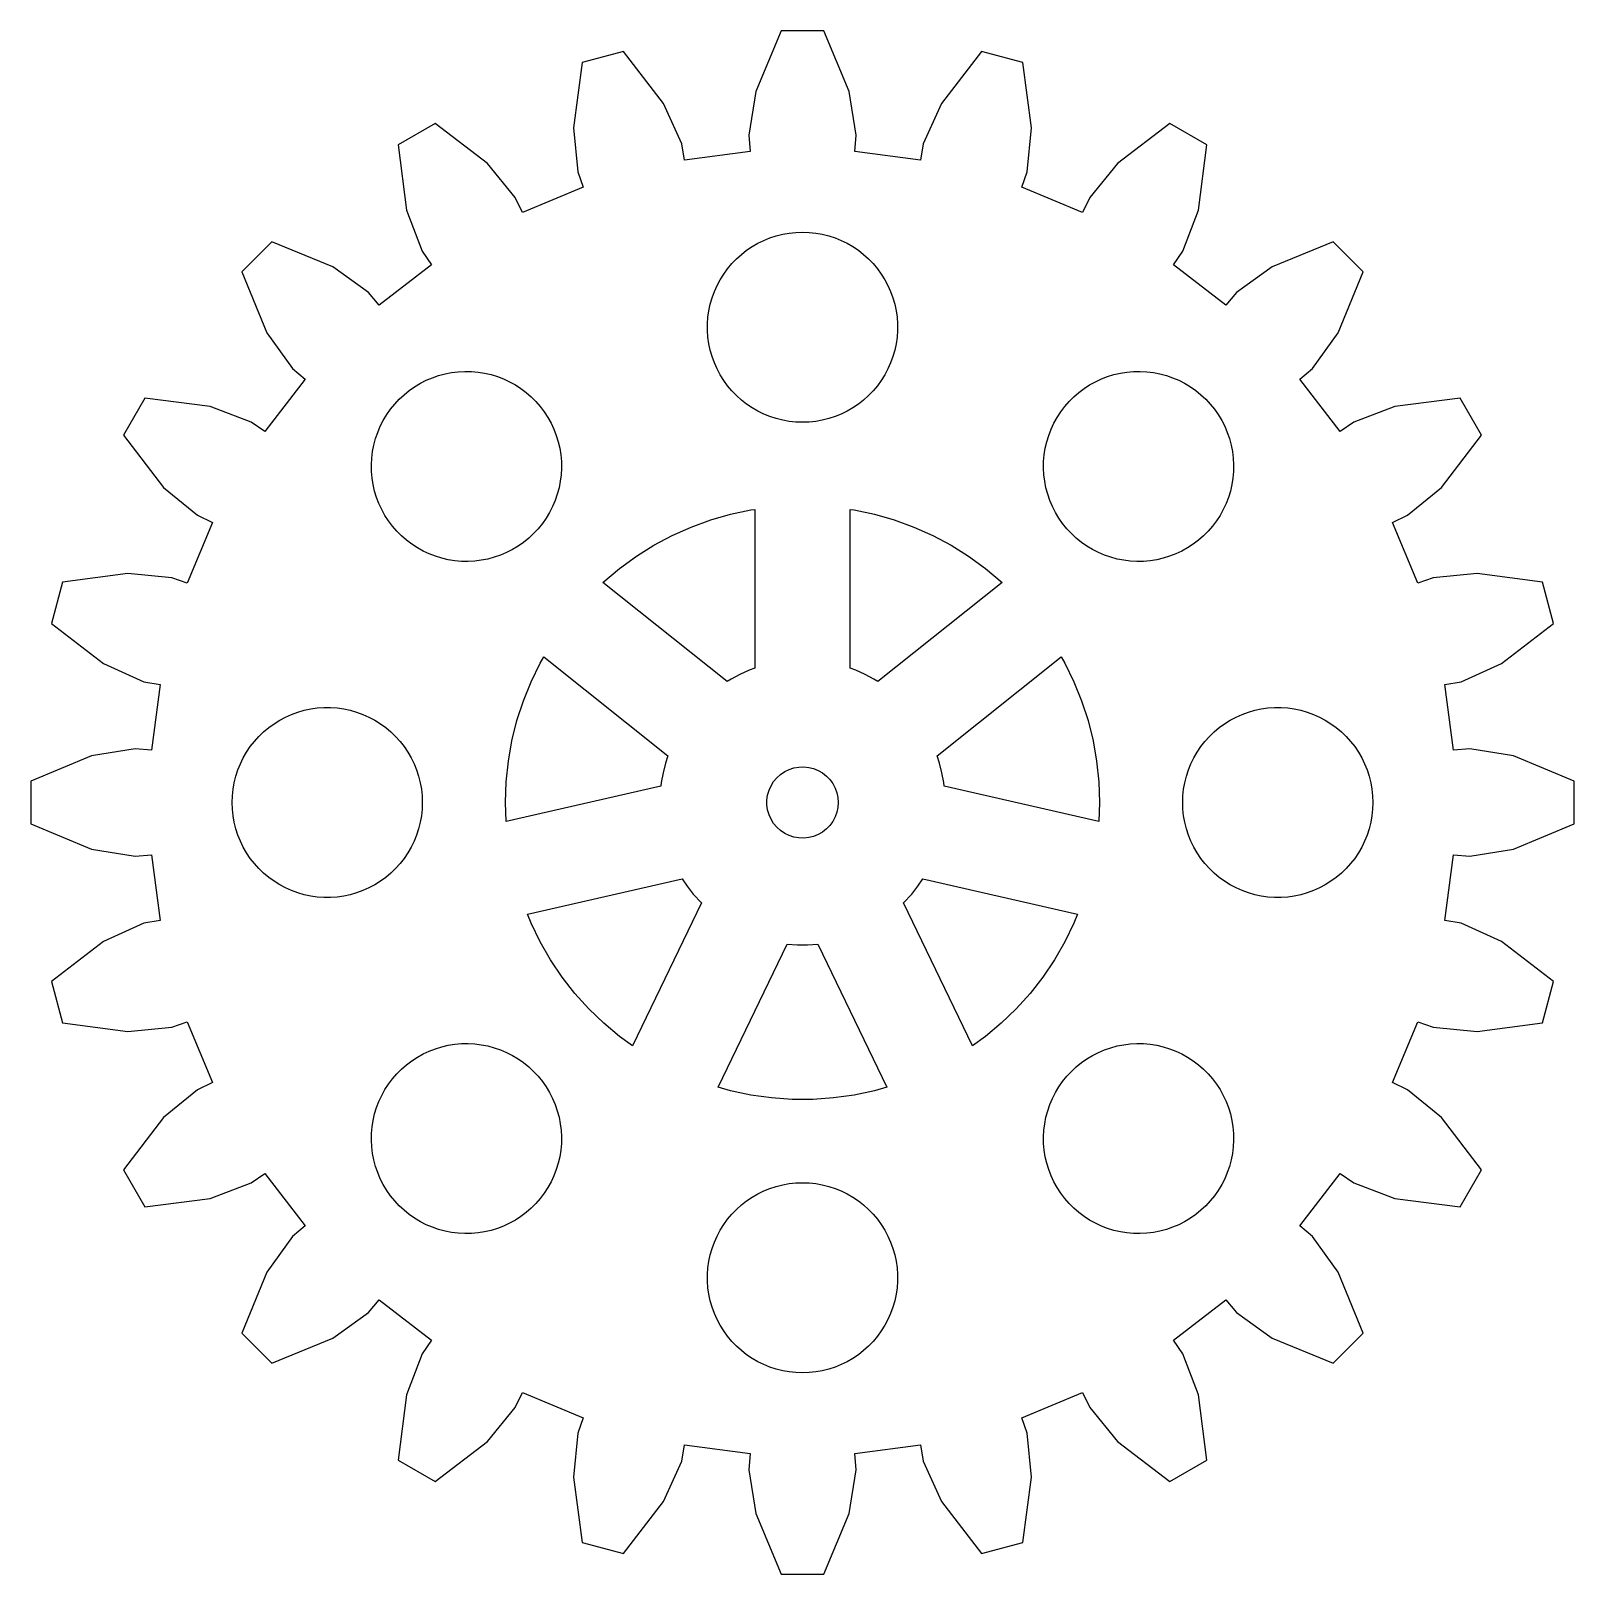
# Model space of a CAD drawing. Header units: metres. Extents: x -6.5 to 6.5, y -6.5 to 6.5.
import ezdxf

# ---------------------------------------------------------------- set-up
doc = ezdxf.new("R2010")
doc.units = ezdxf.units.M

msp = doc.modelspace()

# ---------------------------------------------------------------- linework, layer by layer
for p, q in [((-0.178711, 6.49414), (-0.392578, 5.98438)), ((0.178711, 6.49414), (-0.178711, 6.49414)), ((0.392578, 5.98438), (0.178711, 6.49414)), ((-1.50781, 6.31934), (-1.85352, 6.22656)), ((-1.16992, 5.88184), (-1.50781, 6.31934)), ((1.50781, 6.31934), (1.16992, 5.88184)), ((1.85352, 6.22656), (1.50781, 6.31934)), ((-1.85352, 6.22656), (-1.92773, 5.67871)), ((1.92773, 5.67871), (1.85352, 6.22656)), ((-0.392578, 5.98438), (-0.452148, 5.61719)), ((0.452148, 5.61719), (0.392578, 5.98438)), ((-1.0166, 5.54297), (-1.16992, 5.88184)), ((1.16992, 5.88184), (1.0166, 5.54297)), ((-3.09277, 5.71387), (-3.40234, 5.53516)), ((-2.65234, 5.37891), (-3.09277, 5.71387)), ((-1.92773, 5.67871), (-1.89062, 5.30859)), ((-0.452148, 5.61719), (-0.441406, 5.47949)), ((0.441406, 5.47949), (0.452148, 5.61719)), ((1.89062, 5.30859), (1.92773, 5.67871)), ((3.09277, 5.71387), (2.65234, 5.37891)), ((3.40234, 5.53516), (3.09277, 5.71387)), ((-3.40234, 5.53516), (-3.33203, 4.98633)), ((-0.992188, 5.40723), (-1.0166, 5.54297)), ((-0.441406, 5.47949), (-0.992188, 5.40723)), ((0.992188, 5.40723), (0.441406, 5.47949)), ((1.0166, 5.54297), (0.992188, 5.40723)), ((3.33203, 4.98633), (3.40234, 5.53516)), ((-2.41699, 5.09082), (-2.65234, 5.37891)), ((2.65234, 5.37891), (2.41699, 5.09082)), ((-1.89062, 5.30859), (-1.84473, 5.17871)), ((1.84473, 5.17871), (1.89062, 5.30859)), ((-2.35742, 4.96582), (-2.41699, 5.09082)), ((-1.84473, 5.17871), (-2.35742, 4.96582)), ((2.35742, 4.96582), (1.84473, 5.17871)), ((2.41699, 5.09082), (2.35742, 4.96582)), ((-3.33203, 4.98633), (-3.2002, 4.63867)), ((3.2002, 4.63867), (3.33203, 4.98633)), ((-4.46582, 4.71875), (-4.71875, 4.46582)), ((-3.9541, 4.50879), (-4.46582, 4.71875)), ((-0.470215, 4.6472), (-0.423935, 4.67844)), ((-0.423935, 4.67844), (-0.375565, 4.70634)), ((-0.375565, 4.70634), (-0.325378, 4.73083)), ((-0.325378, 4.73083), (-0.273605, 4.75174)), ((-0.273605, 4.75174), (-0.220505, 4.769)), ((-0.220505, 4.769), (-0.166321, 4.78252)), ((-0.166321, 4.78252), (-0.111328, 4.79221)), ((-0.111328, 4.79221), (-0.055801, 4.79805)), ((-0.055801, 4.79805), (0, 4.79999)), ((0, 4.79999), (0.055801, 4.79805)), ((0.055801, 4.79805), (0.111328, 4.79221)), ((0.111328, 4.79221), (0.166321, 4.78252)), ((0.166321, 4.78252), (0.220505, 4.769)), ((0.220505, 4.769), (0.273605, 4.75174)), ((0.273605, 4.75174), (0.325378, 4.73083)), ((0.325378, 4.73083), (0.375565, 4.70634)), ((0.375565, 4.70634), (0.423935, 4.67844)), ((0.423935, 4.67844), (0.470215, 4.6472)), ((4.46582, 4.71875), (3.9541, 4.50879)), ((4.71875, 4.46582), (4.46582, 4.71875)), ((-3.2002, 4.63867), (-3.12207, 4.52441)), ((-0.594513, 4.53529), (-0.555725, 4.57547)), ((-0.555725, 4.57547), (-0.514221, 4.61282)), ((-0.514221, 4.61282), (-0.470215, 4.6472)), ((0.470215, 4.6472), (0.514221, 4.61282)), ((0.514221, 4.61282), (0.555725, 4.57547)), ((0.555725, 4.57547), (0.594513, 4.53529)), ((3.12207, 4.52441), (3.2002, 4.63867)), ((-4.71875, 4.46582), (-4.50879, 3.9541)), ((-3.65234, 4.29199), (-3.9541, 4.50879)), ((-3.12207, 4.52441), (-3.5625, 4.18652)), ((-0.69281, 4.39999), (-0.663223, 4.44734)), ((-0.663223, 4.44734), (-0.630402, 4.49252)), ((-0.630402, 4.49252), (-0.594513, 4.53529)), ((0.594513, 4.53529), (0.630402, 4.49252)), ((0.630402, 4.49252), (0.663223, 4.44734)), ((0.663223, 4.44734), (0.69281, 4.39999)), ((3.5625, 4.18652), (3.12207, 4.52441)), ((3.9541, 4.50879), (3.65234, 4.29199)), ((4.50879, 3.9541), (4.71875, 4.46582)), ((-3.5625, 4.18652), (-3.65234, 4.29199)), ((-0.760834, 4.24721), (-0.741745, 4.29968)), ((-0.741745, 4.29968), (-0.719025, 4.35069)), ((-0.719025, 4.35069), (-0.69281, 4.39999)), ((0.69281, 4.39999), (0.719025, 4.35069)), ((0.719025, 4.35069), (0.741745, 4.29968)), ((0.741745, 4.29968), (0.760834, 4.24721)), ((3.65234, 4.29199), (3.5625, 4.18652)), ((-0.787842, 4.13892), (-0.77623, 4.19353)), ((-0.77623, 4.19353), (-0.760834, 4.24721)), ((0.760834, 4.24721), (0.77623, 4.19353)), ((0.77623, 4.19353), (0.787842, 4.13892)), ((-0.7995, 4.02791), (-0.795609, 4.08362)), ((-0.7995, 3.97208), (-0.7995, 4.02791)), ((-0.795609, 4.08362), (-0.787842, 4.13892)), ((0.787842, 4.13892), (0.795609, 4.08362)), ((0.795609, 4.08362), (0.7995, 4.02791)), ((0.7995, 4.02791), (0.7995, 3.97208)), ((-4.50879, 3.9541), (-4.29199, 3.65234)), ((-0.795609, 3.91637), (-0.7995, 3.97208)), ((-0.787842, 3.86107), (-0.795609, 3.91637)), ((0.795609, 3.91637), (0.787842, 3.86107)), ((0.7995, 3.97208), (0.795609, 3.91637)), ((4.29199, 3.65234), (4.50879, 3.9541)), ((-0.77623, 3.80646), (-0.787842, 3.86107)), ((-0.760834, 3.75278), (-0.77623, 3.80646)), ((0.77623, 3.80646), (0.760834, 3.75278)), ((0.787842, 3.86107), (0.77623, 3.80646)), ((-4.29199, 3.65234), (-4.18652, 3.5625)), ((-0.741745, 3.7003), (-0.760834, 3.75278)), ((-0.719025, 3.64929), (-0.741745, 3.7003)), ((-0.69281, 3.59999), (-0.719025, 3.64929)), ((0.719025, 3.64929), (0.69281, 3.59999)), ((0.741745, 3.7003), (0.719025, 3.64929)), ((0.760834, 3.75278), (0.741745, 3.7003)), ((4.18652, 3.5625), (4.29199, 3.65234)), ((-4.18652, 3.5625), (-4.52441, 3.12207)), ((-3.26413, 3.49936), (-3.21626, 3.52812)), ((-3.21626, 3.52812), (-3.16652, 3.55347)), ((-3.16652, 3.55347), (-3.11511, 3.57529)), ((-3.11511, 3.57529), (-3.06232, 3.59346)), ((-3.06232, 3.59346), (-3.00838, 3.60791)), ((-3.00838, 3.60791), (-2.95357, 3.61858)), ((-2.95357, 3.61858), (-2.89815, 3.62538)), ((-2.89815, 3.62538), (-2.84238, 3.6283)), ((-2.84238, 3.6283), (-2.78654, 3.62732)), ((-2.78654, 3.62732), (-2.73093, 3.62245)), ((-2.73093, 3.62245), (-2.67577, 3.61372)), ((-2.67577, 3.61372), (-2.62137, 3.60117)), ((-2.62137, 3.60117), (-2.56796, 3.58484)), ((-2.56796, 3.58484), (-2.51584, 3.56482)), ((-2.51584, 3.56482), (-2.46523, 3.54123)), ((-2.46523, 3.54123), (-2.41638, 3.51416)), ((-2.41638, 3.51416), (-2.36955, 3.48373)), ((-0.663223, 3.55264), (-0.69281, 3.59999)), ((-0.630402, 3.50746), (-0.663223, 3.55264)), ((-0.594513, 3.46469), (-0.630402, 3.50746)), ((0.630402, 3.50746), (0.594513, 3.46469)), ((0.663223, 3.55264), (0.630402, 3.50746)), ((0.69281, 3.59999), (0.663223, 3.55264)), ((2.36955, 3.48373), (2.41638, 3.51416)), ((2.41638, 3.51416), (2.46523, 3.54123)), ((2.46523, 3.54123), (2.51584, 3.56482)), ((2.51584, 3.56482), (2.56796, 3.58484)), ((2.56796, 3.58484), (2.62137, 3.60117)), ((2.62137, 3.60117), (2.67577, 3.61372)), ((2.67577, 3.61372), (2.73093, 3.62245)), ((2.73093, 3.62245), (2.78654, 3.62732)), ((2.78654, 3.62732), (2.84238, 3.6283)), ((2.84238, 3.6283), (2.89815, 3.62538)), ((2.89815, 3.62538), (2.95357, 3.61858)), ((2.95357, 3.61858), (3.00838, 3.60791)), ((3.00838, 3.60791), (3.06232, 3.59346)), ((3.06232, 3.59346), (3.11511, 3.57529)), ((3.11511, 3.57529), (3.16652, 3.55347)), ((3.16652, 3.55347), (3.21626, 3.52812)), ((3.21626, 3.52812), (3.26413, 3.49936)), ((4.52441, 3.12207), (4.18652, 3.5625)), ((-5.53516, 3.40234), (-5.71387, 3.09277)), ((-4.98633, 3.33203), (-5.53516, 3.40234)), ((-3.43219, 3.35327), (-3.3941, 3.3941)), ((-3.3941, 3.3941), (-3.35327, 3.43219)), ((-3.35327, 3.43219), (-3.30988, 3.46733)), ((-3.30988, 3.46733), (-3.26413, 3.49936)), ((-2.36955, 3.48373), (-2.32497, 3.45013)), ((-2.32497, 3.45013), (-2.28282, 3.4135)), ((-2.28282, 3.4135), (-2.24333, 3.37402)), ((-0.555725, 3.42451), (-0.594513, 3.46469)), ((-0.514221, 3.38716), (-0.555725, 3.42451)), ((-0.470215, 3.35278), (-0.514221, 3.38716)), ((0.514221, 3.38716), (0.470215, 3.35278)), ((0.555725, 3.42451), (0.514221, 3.38716)), ((0.594513, 3.46469), (0.555725, 3.42451)), ((2.24333, 3.37402), (2.28282, 3.4135)), ((2.28282, 3.4135), (2.32497, 3.45013)), ((2.32497, 3.45013), (2.36955, 3.48373)), ((3.26413, 3.49936), (3.30988, 3.46733)), ((3.30988, 3.46733), (3.35327, 3.43219)), ((3.35327, 3.43219), (3.3941, 3.3941)), ((3.3941, 3.3941), (3.43219, 3.35327)), ((5.53516, 3.40234), (4.98633, 3.33203)), ((5.71387, 3.09277), (5.53516, 3.40234)), ((-4.63867, 3.2002), (-4.98633, 3.33203)), ((-3.52812, 3.21626), (-3.49936, 3.26413)), ((-3.49936, 3.26413), (-3.46733, 3.30988)), ((-3.46733, 3.30988), (-3.43219, 3.35327)), ((-2.24333, 3.37402), (-2.2067, 3.33188)), ((-2.2067, 3.33188), (-2.1731, 3.28728)), ((-2.1731, 3.28728), (-2.14268, 3.24045)), ((-0.423935, 3.32155), (-0.470215, 3.35278)), ((-0.375565, 3.29364), (-0.423935, 3.32155)), ((-0.325378, 3.26915), (-0.375565, 3.29364)), ((-0.273605, 3.24825), (-0.325378, 3.26915)), ((-0.220505, 3.23099), (-0.273605, 3.24825)), ((0.273605, 3.24825), (0.220505, 3.23099)), ((0.325378, 3.26915), (0.273605, 3.24825)), ((0.375565, 3.29364), (0.325378, 3.26915)), ((0.423935, 3.32155), (0.375565, 3.29364)), ((0.470215, 3.35278), (0.423935, 3.32155)), ((2.14268, 3.24045), (2.1731, 3.28728)), ((2.1731, 3.28728), (2.2067, 3.33188)), ((2.2067, 3.33188), (2.24333, 3.37402)), ((3.43219, 3.35327), (3.46733, 3.30988)), ((3.46733, 3.30988), (3.49936, 3.26413)), ((3.49936, 3.26413), (3.52812, 3.21626)), ((4.98633, 3.33203), (4.63867, 3.2002)), ((-4.52441, 3.12207), (-4.63867, 3.2002)), ((-3.57529, 3.11511), (-3.55347, 3.16652)), ((-3.55347, 3.16652), (-3.52812, 3.21626)), ((-2.14268, 3.24045), (-2.11562, 3.1916)), ((-2.11562, 3.1916), (-2.09201, 3.14101)), ((-2.09201, 3.14101), (-2.07201, 3.08887)), ((-0.166321, 3.21747), (-0.220505, 3.23099)), ((-0.111328, 3.20778), (-0.166321, 3.21747)), ((-0.055801, 3.20193), (-0.111328, 3.20778)), ((0, 3.2), (-0.055801, 3.20193)), ((0.055801, 3.20193), (0, 3.2)), ((0.111328, 3.20778), (0.055801, 3.20193)), ((0.166321, 3.21747), (0.111328, 3.20778)), ((0.220505, 3.23099), (0.166321, 3.21747)), ((2.07201, 3.08887), (2.09201, 3.14101)), ((2.09201, 3.14101), (2.11562, 3.1916)), ((2.11562, 3.1916), (2.14268, 3.24045)), ((3.52812, 3.21626), (3.55347, 3.16652)), ((3.55347, 3.16652), (3.57529, 3.11511)), ((4.63867, 3.2002), (4.52441, 3.12207)), ((-5.71387, 3.09277), (-5.37891, 2.65234)), ((-3.61858, 2.95357), (-3.60791, 3.00838)), ((-3.60791, 3.00838), (-3.59346, 3.06232)), ((-3.59346, 3.06232), (-3.57529, 3.11511)), ((-2.07201, 3.08887), (-2.05568, 3.03548)), ((-2.05568, 3.03548), (-2.04312, 2.98106)), ((2.04312, 2.98106), (2.05568, 3.03548)), ((2.05568, 3.03548), (2.07201, 3.08887)), ((3.57529, 3.11511), (3.59346, 3.06232)), ((3.59346, 3.06232), (3.60791, 3.00838)), ((3.60791, 3.00838), (3.61858, 2.95357)), ((5.37891, 2.65234), (5.71387, 3.09277)), ((-3.6283, 2.84238), (-3.62538, 2.89815)), ((-3.62538, 2.89815), (-3.61858, 2.95357)), ((-2.04312, 2.98106), (-2.03438, 2.92592)), ((-2.03438, 2.92592), (-2.02951, 2.87029)), ((-2.02951, 2.87029), (-2.02853, 2.81445)), ((2.02853, 2.81445), (2.02951, 2.87029)), ((2.02951, 2.87029), (2.03438, 2.92592)), ((2.03438, 2.92592), (2.04312, 2.98106)), ((3.61858, 2.95357), (3.62538, 2.89815)), ((3.62538, 2.89815), (3.6283, 2.84238)), ((-3.62732, 2.78654), (-3.6283, 2.84238)), ((-3.62245, 2.73093), (-3.62732, 2.78654)), ((-3.61372, 2.67577), (-3.62245, 2.73093)), ((-2.03146, 2.7587), (-2.03827, 2.70328)), ((-2.02853, 2.81445), (-2.03146, 2.7587)), ((2.03146, 2.7587), (2.02853, 2.81445)), ((2.03827, 2.70328), (2.03146, 2.7587)), ((3.62245, 2.73093), (3.61372, 2.67577)), ((3.62732, 2.78654), (3.62245, 2.73093)), ((3.6283, 2.84238), (3.62732, 2.78654)), ((-5.37891, 2.65234), (-5.09082, 2.41699)), ((-3.60117, 2.62137), (-3.61372, 2.67577)), ((-3.58484, 2.56796), (-3.60117, 2.62137)), ((-2.04892, 2.64845), (-2.06337, 2.59453)), ((-2.03827, 2.70328), (-2.04892, 2.64845)), ((2.04892, 2.64845), (2.03827, 2.70328)), ((2.06337, 2.59453), (2.04892, 2.64845)), ((3.60117, 2.62137), (3.58484, 2.56796)), ((3.61372, 2.67577), (3.60117, 2.62137)), ((5.09082, 2.41699), (5.37891, 2.65234)), ((-3.56482, 2.51584), (-3.58484, 2.56796)), ((-3.54123, 2.46523), (-3.56482, 2.51584)), ((-2.10338, 2.49033), (-2.12872, 2.44057)), ((-2.08156, 2.54172), (-2.10338, 2.49033)), ((-2.06337, 2.59453), (-2.08156, 2.54172)), ((2.08156, 2.54172), (2.06337, 2.59453)), ((2.10338, 2.49033), (2.08156, 2.54172)), ((2.12872, 2.44057), (2.10338, 2.49033)), ((3.56482, 2.51584), (3.54123, 2.46523)), ((3.58484, 2.56796), (3.56482, 2.51584)), ((-4.96582, 2.35742), (-5.17871, 1.84473)), ((-5.09082, 2.41699), (-4.96582, 2.35742)), ((-3.51416, 2.41638), (-3.54123, 2.46523)), ((-3.48373, 2.36955), (-3.51416, 2.41638)), ((-3.45013, 2.32497), (-3.48373, 2.36955)), ((-2.18951, 2.34697), (-2.22466, 2.30357)), ((-2.15749, 2.39272), (-2.18951, 2.34697)), ((-2.12872, 2.44057), (-2.15749, 2.39272)), ((-0.936508, 2.31795), (-0.772537, 2.37764)), ((-0.772537, 2.37764), (-0.604797, 2.42574)), ((-0.604797, 2.42574), (-0.434113, 2.46201)), ((-0.434113, 2.46201), (-0.399994, 2.4668)), ((-0.399994, 2.4668), (-0.399994, 1.13065)), ((0.399994, 1.13065), (0.399994, 2.4668)), ((0.399994, 2.4668), (0.434113, 2.46201)), ((0.434113, 2.46201), (0.604797, 2.42574)), ((0.604797, 2.42574), (0.772537, 2.37764)), ((0.772537, 2.37764), (0.936508, 2.31795)), ((2.15749, 2.39272), (2.12872, 2.44057)), ((2.18951, 2.34697), (2.15749, 2.39272)), ((2.22466, 2.30357), (2.18951, 2.34697)), ((3.48373, 2.36955), (3.45013, 2.32497)), ((3.51416, 2.41638), (3.48373, 2.36955)), ((3.54123, 2.46523), (3.51416, 2.41638)), ((4.96582, 2.35742), (5.09082, 2.41699)), ((5.17871, 1.84473), (4.96582, 2.35742)), ((-3.4135, 2.28282), (-3.45013, 2.32497)), ((-3.37402, 2.24333), (-3.4135, 2.28282)), ((-3.33188, 2.2067), (-3.37402, 2.24333)), ((-2.30357, 2.22466), (-2.34697, 2.18951)), ((-2.26274, 2.26274), (-2.30357, 2.22466)), ((-2.22466, 2.30357), (-2.26274, 2.26274)), ((-1.24998, 2.16505), (-1.09592, 2.24698)), ((-1.09592, 2.24698), (-0.936508, 2.31795)), ((0.936508, 2.31795), (1.09592, 2.24698)), ((1.09592, 2.24698), (1.25, 2.16505)), ((2.26274, 2.26274), (2.22466, 2.30357)), ((2.30357, 2.22466), (2.26274, 2.26274)), ((2.34697, 2.18951), (2.30357, 2.22466)), ((3.37402, 2.24333), (3.33188, 2.2067)), ((3.4135, 2.28282), (3.37402, 2.24333)), ((3.45013, 2.32497), (3.4135, 2.28282)), ((-3.28728, 2.1731), (-3.33188, 2.2067)), ((-3.24045, 2.14268), (-3.28728, 2.1731)), ((-3.1916, 2.11562), (-3.24045, 2.14268)), ((-3.14101, 2.09201), (-3.1916, 2.11562)), ((-3.08887, 2.07201), (-3.14101, 2.09201)), ((-2.54172, 2.08156), (-2.59453, 2.06337)), ((-2.49033, 2.10338), (-2.54172, 2.08156)), ((-2.44057, 2.12872), (-2.49033, 2.10338)), ((-2.39272, 2.15749), (-2.44057, 2.12872)), ((-2.34697, 2.18951), (-2.39272, 2.15749)), ((-1.39798, 2.07259), (-1.24998, 2.16505)), ((1.25, 2.16505), (1.39798, 2.07259)), ((2.39272, 2.15749), (2.34697, 2.18951)), ((2.44057, 2.12872), (2.39272, 2.15749)), ((2.49033, 2.10338), (2.44057, 2.12872)), ((2.54172, 2.08156), (2.49033, 2.10338)), ((2.59453, 2.06337), (2.54172, 2.08156)), ((3.14101, 2.09201), (3.08887, 2.07201)), ((3.1916, 2.11562), (3.14101, 2.09201)), ((3.24045, 2.14268), (3.1916, 2.11562)), ((3.28728, 2.1731), (3.24045, 2.14268)), ((3.33188, 2.2067), (3.28728, 2.1731)), ((-3.03548, 2.05568), (-3.08887, 2.07201)), ((-2.98106, 2.04312), (-3.03548, 2.05568)), ((-2.92592, 2.03438), (-2.98106, 2.04312)), ((-2.87029, 2.02951), (-2.92592, 2.03438)), ((-2.81445, 2.02853), (-2.87029, 2.02951)), ((-2.7587, 2.03146), (-2.81445, 2.02853)), ((-2.70328, 2.03827), (-2.7587, 2.03146)), ((-2.64845, 2.04892), (-2.70328, 2.03827)), ((-2.59453, 2.06337), (-2.64845, 2.04892)), ((-1.67973, 1.85117), (-1.53914, 1.97002)), ((-1.53914, 1.97002), (-1.39798, 2.07259)), ((1.39798, 2.07259), (1.53914, 1.97002)), ((1.53914, 1.97002), (1.67973, 1.85117)), ((2.64845, 2.04892), (2.59453, 2.06337)), ((2.70328, 2.03827), (2.64845, 2.04892)), ((2.7587, 2.03146), (2.70328, 2.03827)), ((2.81445, 2.02853), (2.7587, 2.03146)), ((2.87029, 2.02951), (2.81445, 2.02853)), ((2.92592, 2.03438), (2.87029, 2.02951)), ((2.98106, 2.04312), (2.92592, 2.03438)), ((3.03548, 2.05568), (2.98106, 2.04312)), ((3.08887, 2.07201), (3.03548, 2.05568)), ((-6.22656, 1.85352), (-6.31934, 1.50781)), ((-5.67871, 1.92773), (-6.22656, 1.85352)), ((-5.30859, 1.89062), (-5.67871, 1.92773)), ((-5.17871, 1.84473), (-5.30859, 1.89062)), ((-0.634537, 1.01764), (-1.67973, 1.85117)), ((1.67973, 1.85117), (0.634537, 1.01764)), ((5.30859, 1.89062), (5.17871, 1.84473)), ((5.67871, 1.92773), (5.30859, 1.89062)), ((6.22656, 1.85352), (5.67871, 1.92773)), ((6.31934, 1.50781), (6.22656, 1.85352)), ((-6.31934, 1.50781), (-5.88184, 1.16992)), ((5.88184, 1.16992), (6.31934, 1.50781)), ((-5.88184, 1.16992), (-5.54297, 1.0166)), ((-2.28386, 1.01683), (-2.20737, 1.17368)), ((-2.20737, 1.17368), (-2.1777, 1.22504)), ((-2.1777, 1.22504), (-1.1335, 0.392319)), ((1.1335, 0.392319), (2.1777, 1.22504)), ((2.1777, 1.22504), (2.20737, 1.17368)), ((2.20737, 1.17368), (2.28386, 1.01683)), ((5.54297, 1.0166), (5.88184, 1.16992)), ((-0.599991, 1.03923), (-0.634537, 1.01764)), ((-0.526031, 1.07855), (-0.599991, 1.03923)), ((-0.449524, 1.11261), (-0.526031, 1.07855)), ((-0.399994, 1.13065), (-0.449524, 1.11261)), ((0.449524, 1.11261), (0.399994, 1.13065)), ((0.526031, 1.07855), (0.449524, 1.11261)), ((0.599991, 1.03923), (0.526031, 1.07855)), ((0.634537, 1.01764), (0.599991, 1.03923)), ((-5.54297, 1.0166), (-5.40723, 0.992188)), ((-5.40723, 0.992188), (-5.47949, 0.441406)), ((-2.34923, 0.855042), (-2.28386, 1.01683)), ((2.28386, 1.01683), (2.34923, 0.855042)), ((5.40723, 0.992188), (5.54297, 1.0166)), ((5.47949, 0.441406), (5.40723, 0.992188)), ((-4.19353, 0.77623), (-4.13892, 0.787842)), ((-4.13892, 0.787842), (-4.08362, 0.795609)), ((-4.08362, 0.795609), (-4.02791, 0.7995)), ((-4.02791, 0.7995), (-3.97208, 0.7995)), ((-3.97208, 0.7995), (-3.91637, 0.795609)), ((-3.91637, 0.795609), (-3.86107, 0.787842)), ((-3.86107, 0.787842), (-3.80646, 0.77623)), ((-2.40315, 0.689087), (-2.34923, 0.855042)), ((2.34923, 0.855042), (2.40315, 0.689087)), ((3.80646, 0.77623), (3.86107, 0.787842)), ((3.86107, 0.787842), (3.91637, 0.795609)), ((3.91637, 0.795609), (3.97208, 0.7995)), ((3.97208, 0.7995), (4.02791, 0.7995)), ((4.02791, 0.7995), (4.08362, 0.795609)), ((4.08362, 0.795609), (4.13892, 0.787842)), ((4.13892, 0.787842), (4.19353, 0.77623)), ((-4.49252, 0.630402), (-4.44734, 0.663223)), ((-4.44734, 0.663223), (-4.39999, 0.69281)), ((-4.39999, 0.69281), (-4.35069, 0.719025)), ((-4.35069, 0.719025), (-4.29968, 0.741745)), ((-4.29968, 0.741745), (-4.24721, 0.760834)), ((-4.24721, 0.760834), (-4.19353, 0.77623)), ((-3.80646, 0.77623), (-3.75278, 0.760834)), ((-3.75278, 0.760834), (-3.7003, 0.741745)), ((-3.7003, 0.741745), (-3.64929, 0.719025)), ((-3.64929, 0.719025), (-3.59999, 0.69281)), ((-3.59999, 0.69281), (-3.55264, 0.663223)), ((-3.55264, 0.663223), (-3.50746, 0.630402)), ((-2.44536, 0.519775), (-2.40315, 0.689087)), ((2.40315, 0.689087), (2.44536, 0.519775)), ((3.50746, 0.630402), (3.55264, 0.663223)), ((3.55264, 0.663223), (3.59999, 0.69281)), ((3.59999, 0.69281), (3.64929, 0.719025)), ((3.64929, 0.719025), (3.7003, 0.741745)), ((3.7003, 0.741745), (3.75278, 0.760834)), ((3.75278, 0.760834), (3.80646, 0.77623)), ((4.19353, 0.77623), (4.24721, 0.760834)), ((4.24721, 0.760834), (4.29968, 0.741745)), ((4.29968, 0.741745), (4.35069, 0.719025)), ((4.35069, 0.719025), (4.39999, 0.69281)), ((4.39999, 0.69281), (4.44734, 0.663223)), ((4.44734, 0.663223), (4.49252, 0.630402)), ((-4.61282, 0.514221), (-4.57547, 0.555725)), ((-4.57547, 0.555725), (-4.53529, 0.594513)), ((-4.53529, 0.594513), (-4.49252, 0.630402)), ((-3.50746, 0.630402), (-3.46469, 0.594513)), ((-3.46469, 0.594513), (-3.42451, 0.555725)), ((-3.42451, 0.555725), (-3.38716, 0.514221)), ((-2.47566, 0.347931), (-2.44536, 0.519775)), ((2.44536, 0.519775), (2.47566, 0.347931)), ((3.38716, 0.514221), (3.42451, 0.555725)), ((3.42451, 0.555725), (3.46469, 0.594513)), ((3.46469, 0.594513), (3.50746, 0.630402)), ((4.49252, 0.630402), (4.53529, 0.594513)), ((4.53529, 0.594513), (4.57547, 0.555725)), ((4.57547, 0.555725), (4.61282, 0.514221)), ((-5.98438, 0.392578), (-6.49414, 0.178711)), ((-5.61719, 0.452148), (-5.98438, 0.392578)), ((-5.47949, 0.441406), (-5.61719, 0.452148)), ((-4.70634, 0.375565), (-4.67844, 0.423935)), ((-4.67844, 0.423935), (-4.6472, 0.470215)), ((-4.6472, 0.470215), (-4.61282, 0.514221)), ((-3.38716, 0.514221), (-3.35278, 0.470215)), ((-3.35278, 0.470215), (-3.32155, 0.423935)), ((-3.32155, 0.423935), (-3.29364, 0.375565)), ((-1.1335, 0.392319), (-1.1535, 0.330765)), ((1.1535, 0.330765), (1.1335, 0.392319)), ((3.29364, 0.375565), (3.32155, 0.423935)), ((3.32155, 0.423935), (3.35278, 0.470215)), ((3.35278, 0.470215), (3.38716, 0.514221)), ((4.61282, 0.514221), (4.6472, 0.470215)), ((4.6472, 0.470215), (4.67844, 0.423935)), ((4.67844, 0.423935), (4.70634, 0.375565)), ((5.61719, 0.452148), (5.47949, 0.441406)), ((5.98438, 0.392578), (5.61719, 0.452148)), ((6.49414, 0.178711), (5.98438, 0.392578)), ((-4.769, 0.220505), (-4.75174, 0.273605)), ((-4.75174, 0.273605), (-4.73083, 0.325378)), ((-4.73083, 0.325378), (-4.70634, 0.375565)), ((-3.29364, 0.375565), (-3.26915, 0.325378)), ((-3.26915, 0.325378), (-3.24825, 0.273605)), ((-3.24825, 0.273605), (-3.23099, 0.220505)), ((-2.4939, 0.174377), (-2.47566, 0.347931)), ((-1.1535, 0.330765), (-1.17377, 0.249481)), ((-0.184692, 0.236389), (-0.149994, 0.259796)), ((-0.149994, 0.259796), (-0.112381, 0.278152)), ((-0.112381, 0.278152), (-0.072571, 0.291077)), ((-0.072571, 0.291077), (-0.031357, 0.298355)), ((-0.031357, 0.298355), (0.010467, 0.299805)), ((0.010467, 0.299805), (0.052094, 0.295441)), ((0.052094, 0.295441), (0.092697, 0.285309)), ((0.092697, 0.285309), (0.1315, 0.269638)), ((0.1315, 0.269638), (0.167755, 0.248703)), ((1.17377, 0.249481), (1.1535, 0.330765)), ((2.47566, 0.347931), (2.4939, 0.174377)), ((3.23099, 0.220505), (3.24825, 0.273605)), ((3.24825, 0.273605), (3.26915, 0.325378)), ((3.26915, 0.325378), (3.29364, 0.375565)), ((4.70634, 0.375565), (4.73083, 0.325378)), ((4.73083, 0.325378), (4.75174, 0.273605)), ((4.75174, 0.273605), (4.769, 0.220505)), ((-6.49414, 0.178711), (-6.49414, -0.178711)), ((-4.79221, 0.111328), (-4.78252, 0.166321)), ((-4.78252, 0.166321), (-4.769, 0.220505)), ((-3.23099, 0.220505), (-3.21747, 0.166321)), ((-3.21747, 0.166321), (-3.20778, 0.111328)), ((-2.5, 0), (-2.4939, 0.174377)), ((-1.19131, 0.138367), (-2.49443, -0.159058)), ((-1.18831, 0.167007), (-1.19131, 0.138367)), ((-1.17377, 0.249481), (-1.18831, 0.167007)), ((-0.281906, 0.1026), (-0.264877, 0.140839)), ((-0.264877, 0.140839), (-0.242691, 0.176331)), ((-0.242691, 0.176331), (-0.21579, 0.208389)), ((-0.21579, 0.208389), (-0.184692, 0.236389)), ((0.167755, 0.248703), (0.200729, 0.222931)), ((0.200729, 0.222931), (0.229813, 0.192825)), ((0.229813, 0.192825), (0.25441, 0.158966)), ((0.25441, 0.158966), (0.274063, 0.122009)), ((1.18831, 0.167007), (1.17377, 0.249481)), ((1.19131, 0.138367), (1.18831, 0.167007)), ((2.49443, -0.159058), (1.19131, 0.138367)), ((2.4939, 0.174377), (2.5, 0)), ((3.20778, 0.111328), (3.21747, 0.166321)), ((3.21747, 0.166321), (3.23099, 0.220505)), ((4.769, 0.220505), (4.78252, 0.166321)), ((4.78252, 0.166321), (4.79221, 0.111328)), ((6.49414, -0.178711), (6.49414, 0.178711)), ((-4.79999, 0), (-4.79805, 0.055801)), ((-4.79805, -0.055801), (-4.79999, 0)), ((-4.79805, 0.055801), (-4.79221, 0.111328)), ((-3.20778, 0.111328), (-3.20193, 0.055801)), ((-3.20193, 0.055801), (-3.2, 0)), ((-3.2, 0), (-3.20193, -0.055801)), ((-2.49443, -0.159058), (-2.5, 0)), ((-0.299255, 0.02092), (-0.293442, 0.062363)), ((-0.299255, -0.02092), (-0.299255, 0.02092)), ((-0.293442, 0.062363), (-0.281906, 0.1026)), ((0.274063, 0.122009), (0.288376, 0.082687)), ((0.288376, 0.082687), (0.297073, 0.041748)), ((0.297073, 0.041748), (0.299988, 0)), ((0.299988, 0), (0.297073, -0.041748)), ((2.5, 0), (2.49443, -0.159058)), ((3.2, 0), (3.20193, 0.055801)), ((3.20193, -0.055801), (3.2, 0)), ((3.20193, 0.055801), (3.20778, 0.111328)), ((4.79221, 0.111328), (4.79805, 0.055801)), ((4.79805, 0.055801), (4.79999, 0)), ((4.79999, 0), (4.79805, -0.055801)), ((-4.79221, -0.111328), (-4.79805, -0.055801)), ((-4.78252, -0.166321), (-4.79221, -0.111328)), ((-3.20778, -0.111328), (-3.21747, -0.166321)), ((-3.20193, -0.055801), (-3.20778, -0.111328)), ((-0.293442, -0.062363), (-0.299255, -0.02092)), ((-0.281906, -0.1026), (-0.293442, -0.062363)), ((-0.264877, -0.140839), (-0.281906, -0.1026)), ((0.274063, -0.122009), (0.25441, -0.158966)), ((0.288376, -0.082687), (0.274063, -0.122009)), ((0.297073, -0.041748), (0.288376, -0.082687)), ((3.20778, -0.111328), (3.20193, -0.055801)), ((3.21747, -0.166321), (3.20778, -0.111328)), ((4.79221, -0.111328), (4.78252, -0.166321)), ((4.79805, -0.055801), (4.79221, -0.111328)), ((-6.49414, -0.178711), (-5.98438, -0.392578)), ((-4.769, -0.220505), (-4.78252, -0.166321)), ((-4.75174, -0.273605), (-4.769, -0.220505)), ((-3.23099, -0.220505), (-3.24825, -0.273605)), ((-3.21747, -0.166321), (-3.23099, -0.220505)), ((-0.242691, -0.176331), (-0.264877, -0.140839)), ((-0.21579, -0.208389), (-0.242691, -0.176331)), ((-0.184692, -0.236389), (-0.21579, -0.208389)), ((-0.149994, -0.259796), (-0.184692, -0.236389)), ((0.167755, -0.248703), (0.1315, -0.269638)), ((0.200729, -0.222931), (0.167755, -0.248703)), ((0.229813, -0.192825), (0.200729, -0.222931)), ((0.25441, -0.158966), (0.229813, -0.192825)), ((3.23099, -0.220505), (3.21747, -0.166321)), ((3.24825, -0.273605), (3.23099, -0.220505)), ((4.769, -0.220505), (4.75174, -0.273605)), ((4.78252, -0.166321), (4.769, -0.220505)), ((5.98438, -0.392578), (6.49414, -0.178711)), ((-4.73083, -0.325378), (-4.75174, -0.273605)), ((-4.70634, -0.375565), (-4.73083, -0.325378)), ((-4.67844, -0.423935), (-4.70634, -0.375565)), ((-3.29364, -0.375565), (-3.32155, -0.423935)), ((-3.26915, -0.325378), (-3.29364, -0.375565)), ((-3.24825, -0.273605), (-3.26915, -0.325378)), ((-0.112381, -0.278152), (-0.149994, -0.259796)), ((-0.072571, -0.291077), (-0.112381, -0.278152)), ((-0.031357, -0.298355), (-0.072571, -0.291077)), ((0.010467, -0.299805), (-0.031357, -0.298355)), ((0.052094, -0.295441), (0.010467, -0.299805)), ((0.092697, -0.285309), (0.052094, -0.295441)), ((0.1315, -0.269638), (0.092697, -0.285309)), ((3.26915, -0.325378), (3.24825, -0.273605)), ((3.29364, -0.375565), (3.26915, -0.325378)), ((3.32155, -0.423935), (3.29364, -0.375565)), ((4.70634, -0.375565), (4.67844, -0.423935)), ((4.73083, -0.325378), (4.70634, -0.375565)), ((4.75174, -0.273605), (4.73083, -0.325378)), ((-5.98438, -0.392578), (-5.61719, -0.452148)), ((-5.61719, -0.452148), (-5.47949, -0.441406)), ((-5.47949, -0.441406), (-5.40723, -0.992188)), ((-4.6472, -0.470215), (-4.67844, -0.423935)), ((-4.61282, -0.514221), (-4.6472, -0.470215)), ((-4.57547, -0.555725), (-4.61282, -0.514221)), ((-3.38716, -0.514221), (-3.42451, -0.555725)), ((-3.35278, -0.470215), (-3.38716, -0.514221)), ((-3.32155, -0.423935), (-3.35278, -0.470215)), ((3.35278, -0.470215), (3.32155, -0.423935)), ((3.38716, -0.514221), (3.35278, -0.470215)), ((3.42451, -0.555725), (3.38716, -0.514221)), ((4.61282, -0.514221), (4.57547, -0.555725)), ((4.6472, -0.470215), (4.61282, -0.514221)), ((4.67844, -0.423935), (4.6472, -0.470215)), ((5.40723, -0.992188), (5.47949, -0.441406)), ((5.47949, -0.441406), (5.61719, -0.452148)), ((5.61719, -0.452148), (5.98438, -0.392578)), ((-4.53529, -0.594513), (-4.57547, -0.555725)), ((-4.49252, -0.630402), (-4.53529, -0.594513)), ((-4.44734, -0.663223), (-4.49252, -0.630402)), ((-3.50746, -0.630402), (-3.55264, -0.663223)), ((-3.46469, -0.594513), (-3.50746, -0.630402)), ((-3.42451, -0.555725), (-3.46469, -0.594513)), ((-2.3154, -0.938766), (-1.01376, -0.641678)), ((-1.01376, -0.641678), (-0.97081, -0.705338)), ((0.97081, -0.705338), (1.01376, -0.641678)), ((1.01376, -0.641678), (2.3154, -0.938766)), ((3.46469, -0.594513), (3.42451, -0.555725)), ((3.50746, -0.630402), (3.46469, -0.594513)), ((3.55264, -0.663223), (3.50746, -0.630402)), ((4.49252, -0.630402), (4.44734, -0.663223)), ((4.53529, -0.594513), (4.49252, -0.630402)), ((4.57547, -0.555725), (4.53529, -0.594513)), ((-4.39999, -0.69281), (-4.44734, -0.663223)), ((-4.35069, -0.719025), (-4.39999, -0.69281)), ((-4.29968, -0.741745), (-4.35069, -0.719025)), ((-4.24721, -0.760834), (-4.29968, -0.741745)), ((-4.19353, -0.77623), (-4.24721, -0.760834)), ((-4.13892, -0.787842), (-4.19353, -0.77623)), ((-3.80646, -0.77623), (-3.86107, -0.787842)), ((-3.75278, -0.760834), (-3.80646, -0.77623)), ((-3.7003, -0.741745), (-3.75278, -0.760834)), ((-3.64929, -0.719025), (-3.7003, -0.741745)), ((-3.59999, -0.69281), (-3.64929, -0.719025)), ((-3.55264, -0.663223), (-3.59999, -0.69281)), ((-0.97081, -0.705338), (-0.91925, -0.771332)), ((-0.91925, -0.771332), (-0.851044, -0.845322)), ((0.851044, -0.845322), (0.91925, -0.771332)), ((0.91925, -0.771332), (0.97081, -0.705338)), ((3.59999, -0.69281), (3.55264, -0.663223)), ((3.64929, -0.719025), (3.59999, -0.69281)), ((3.7003, -0.741745), (3.64929, -0.719025)), ((3.75278, -0.760834), (3.7003, -0.741745)), ((3.80646, -0.77623), (3.75278, -0.760834)), ((3.86107, -0.787842), (3.80646, -0.77623)), ((4.19353, -0.77623), (4.13892, -0.787842)), ((4.24721, -0.760834), (4.19353, -0.77623)), ((4.29968, -0.741745), (4.24721, -0.760834)), ((4.35069, -0.719025), (4.29968, -0.741745)), ((4.39999, -0.69281), (4.35069, -0.719025)), ((4.44734, -0.663223), (4.39999, -0.69281)), ((-4.08362, -0.795609), (-4.13892, -0.787842)), ((-4.02791, -0.7995), (-4.08362, -0.795609)), ((-3.97208, -0.7995), (-4.02791, -0.7995)), ((-3.91637, -0.795609), (-3.97208, -0.7995)), ((-3.86107, -0.787842), (-3.91637, -0.795609)), ((-0.851044, -0.845322), (-1.43063, -2.04886)), ((1.43063, -2.04886), (0.851044, -0.845322)), ((3.91637, -0.795609), (3.86107, -0.787842)), ((3.97208, -0.7995), (3.91637, -0.795609)), ((4.02791, -0.7995), (3.97208, -0.7995)), ((4.08362, -0.795609), (4.02791, -0.7995)), ((4.13892, -0.787842), (4.08362, -0.795609)), ((-5.54297, -1.0166), (-5.88184, -1.16992)), ((-5.40723, -0.992188), (-5.54297, -1.0166)), ((-2.28386, -1.01683), (-2.3154, -0.938766)), ((-2.20737, -1.17368), (-2.28386, -1.01683)), ((2.28386, -1.01683), (2.20737, -1.17368)), ((2.3154, -0.938766), (2.28386, -1.01683)), ((5.54297, -1.0166), (5.40723, -0.992188)), ((5.88184, -1.16992), (5.54297, -1.0166)), ((-5.88184, -1.16992), (-6.31934, -1.50781)), ((-2.12012, -1.32478), (-2.20737, -1.17368)), ((-0.709717, -2.39565), (-0.130417, -1.19272)), ((-0.130417, -1.19272), (-0.04187, -1.19926)), ((-0.04187, -1.19926), (0.04187, -1.19926)), ((0.04187, -1.19926), (0.130417, -1.19272)), ((0.130417, -1.19272), (0.709717, -2.39565)), ((2.20737, -1.17368), (2.12012, -1.32478)), ((6.31934, -1.50781), (5.88184, -1.16992)), ((-2.02254, -1.46945), (-2.12012, -1.32478)), ((2.12012, -1.32478), (2.02254, -1.46945)), ((-6.31934, -1.50781), (-6.22656, -1.85352)), ((-1.9151, -1.60696), (-2.02254, -1.46945)), ((2.02254, -1.46945), (1.9151, -1.60696)), ((6.22656, -1.85352), (6.31934, -1.50781)), ((-1.79834, -1.73663), (-1.9151, -1.60696)), ((1.9151, -1.60696), (1.79834, -1.73663)), ((-1.67282, -1.85785), (-1.79834, -1.73663)), ((1.79834, -1.73663), (1.67282, -1.85785)), ((-6.22656, -1.85352), (-5.67871, -1.92773)), ((-5.67871, -1.92773), (-5.30859, -1.89062)), ((-5.30859, -1.89062), (-5.17871, -1.84473)), ((-5.17871, -1.84473), (-4.96582, -2.35742)), ((-1.53914, -1.97002), (-1.67282, -1.85785)), ((1.67282, -1.85785), (1.53914, -1.97002)), ((4.96582, -2.35742), (5.17871, -1.84473)), ((5.17871, -1.84473), (5.30859, -1.89062)), ((5.30859, -1.89062), (5.67871, -1.92773)), ((5.67871, -1.92773), (6.22656, -1.85352)), ((-3.14101, -2.09201), (-3.08887, -2.07201)), ((-3.08887, -2.07201), (-3.03548, -2.05568)), ((-3.03548, -2.05568), (-2.98106, -2.04312)), ((-2.98106, -2.04312), (-2.92592, -2.03438)), ((-2.92592, -2.03438), (-2.87029, -2.02951)), ((-2.87029, -2.02951), (-2.81445, -2.02853)), ((-2.81445, -2.02853), (-2.7587, -2.03146)), ((-2.7587, -2.03146), (-2.70328, -2.03827)), ((-2.70328, -2.03827), (-2.64845, -2.04892)), ((-2.64845, -2.04892), (-2.59453, -2.06337)), ((-2.59453, -2.06337), (-2.54172, -2.08156)), ((-1.43063, -2.04886), (-1.53914, -1.97002)), ((1.53914, -1.97002), (1.43063, -2.04886)), ((2.54172, -2.08156), (2.59453, -2.06337)), ((2.59453, -2.06337), (2.64845, -2.04892)), ((2.64845, -2.04892), (2.70328, -2.03827)), ((2.70328, -2.03827), (2.7587, -2.03146)), ((2.7587, -2.03146), (2.81445, -2.02853)), ((2.81445, -2.02853), (2.87029, -2.02951)), ((2.87029, -2.02951), (2.92592, -2.03438)), ((2.92592, -2.03438), (2.98106, -2.04312)), ((2.98106, -2.04312), (3.03548, -2.05568)), ((3.03548, -2.05568), (3.08887, -2.07201)), ((3.08887, -2.07201), (3.14101, -2.09201)), ((-3.37402, -2.24333), (-3.33188, -2.2067)), ((-3.33188, -2.2067), (-3.28728, -2.1731)), ((-3.28728, -2.1731), (-3.24045, -2.14268)), ((-3.24045, -2.14268), (-3.1916, -2.11562)), ((-3.1916, -2.11562), (-3.14101, -2.09201)), ((-2.54172, -2.08156), (-2.49033, -2.10338)), ((-2.49033, -2.10338), (-2.44057, -2.12872)), ((-2.44057, -2.12872), (-2.39272, -2.15749)), ((-2.39272, -2.15749), (-2.34697, -2.18951)), ((-2.34697, -2.18951), (-2.30357, -2.22466)), ((2.30357, -2.22466), (2.34697, -2.18951)), ((2.34697, -2.18951), (2.39272, -2.15749)), ((2.39272, -2.15749), (2.44057, -2.12872)), ((2.44057, -2.12872), (2.49033, -2.10338)), ((2.49033, -2.10338), (2.54172, -2.08156)), ((3.14101, -2.09201), (3.1916, -2.11562)), ((3.1916, -2.11562), (3.24045, -2.14268)), ((3.24045, -2.14268), (3.28728, -2.1731)), ((3.28728, -2.1731), (3.33188, -2.2067)), ((3.33188, -2.2067), (3.37402, -2.24333)), ((-3.48373, -2.36955), (-3.45013, -2.32497)), ((-3.45013, -2.32497), (-3.4135, -2.28282)), ((-3.4135, -2.28282), (-3.37402, -2.24333)), ((-2.30357, -2.22466), (-2.26274, -2.26274)), ((-2.26274, -2.26274), (-2.22466, -2.30357)), ((-2.22466, -2.30357), (-2.18951, -2.34697)), ((2.18951, -2.34697), (2.22466, -2.30357)), ((2.22466, -2.30357), (2.26274, -2.26274)), ((2.26274, -2.26274), (2.30357, -2.22466)), ((3.37402, -2.24333), (3.4135, -2.28282)), ((3.4135, -2.28282), (3.45013, -2.32497)), ((3.45013, -2.32497), (3.48373, -2.36955)), ((-5.09082, -2.41699), (-5.37891, -2.65234)), ((-4.96582, -2.35742), (-5.09082, -2.41699)), ((-3.56482, -2.51584), (-3.54123, -2.46523)), ((-3.54123, -2.46523), (-3.51416, -2.41638)), ((-3.51416, -2.41638), (-3.48373, -2.36955)), ((-2.18951, -2.34697), (-2.15749, -2.39272)), ((-2.15749, -2.39272), (-2.12872, -2.44057)), ((-2.12872, -2.44057), (-2.10338, -2.49033)), ((-0.604797, -2.42574), (-0.709717, -2.39565)), ((-0.434113, -2.46201), (-0.604797, -2.42574)), ((-0.261307, -2.4863), (-0.434113, -2.46201)), ((0.434113, -2.46201), (0.261307, -2.4863)), ((0.604797, -2.42574), (0.434113, -2.46201)), ((0.709717, -2.39565), (0.604797, -2.42574)), ((2.10338, -2.49033), (2.12872, -2.44057)), ((2.12872, -2.44057), (2.15749, -2.39272)), ((2.15749, -2.39272), (2.18951, -2.34697)), ((3.48373, -2.36955), (3.51416, -2.41638)), ((3.51416, -2.41638), (3.54123, -2.46523)), ((3.54123, -2.46523), (3.56482, -2.51584)), ((5.09082, -2.41699), (4.96582, -2.35742)), ((5.37891, -2.65234), (5.09082, -2.41699)), ((-3.60117, -2.62137), (-3.58484, -2.56796)), ((-3.58484, -2.56796), (-3.56482, -2.51584)), ((-2.10338, -2.49033), (-2.08156, -2.54172)), ((-2.08156, -2.54172), (-2.06337, -2.59453)), ((-2.06337, -2.59453), (-2.04892, -2.64845)), ((-0.087235, -2.49847), (-0.261307, -2.4863)), ((0.087235, -2.49847), (-0.087235, -2.49847)), ((0.261307, -2.4863), (0.087235, -2.49847)), ((2.04892, -2.64845), (2.06337, -2.59453)), ((2.06337, -2.59453), (2.08156, -2.54172)), ((2.08156, -2.54172), (2.10338, -2.49033)), ((3.56482, -2.51584), (3.58484, -2.56796)), ((3.58484, -2.56796), (3.60117, -2.62137)), ((-5.37891, -2.65234), (-5.71387, -3.09277)), ((-3.62245, -2.73093), (-3.61372, -2.67577)), ((-3.61372, -2.67577), (-3.60117, -2.62137)), ((-2.04892, -2.64845), (-2.03827, -2.70328)), ((-2.03827, -2.70328), (-2.03146, -2.7587)), ((2.03146, -2.7587), (2.03827, -2.70328)), ((2.03827, -2.70328), (2.04892, -2.64845)), ((3.60117, -2.62137), (3.61372, -2.67577)), ((3.61372, -2.67577), (3.62245, -2.73093)), ((5.71387, -3.09277), (5.37891, -2.65234)), ((-3.6283, -2.84238), (-3.62732, -2.78654)), ((-3.62538, -2.89815), (-3.6283, -2.84238)), ((-3.62732, -2.78654), (-3.62245, -2.73093)), ((-2.03146, -2.7587), (-2.02853, -2.81445)), ((-2.02853, -2.81445), (-2.02951, -2.87029)), ((2.02853, -2.81445), (2.03146, -2.7587)), ((2.02951, -2.87029), (2.02853, -2.81445)), ((3.62245, -2.73093), (3.62732, -2.78654)), ((3.6283, -2.84238), (3.62538, -2.89815)), ((3.62732, -2.78654), (3.6283, -2.84238)), ((-3.61858, -2.95357), (-3.62538, -2.89815)), ((-3.60791, -3.00838), (-3.61858, -2.95357)), ((-2.04312, -2.98106), (-2.05568, -3.03548)), ((-2.03438, -2.92592), (-2.04312, -2.98106)), ((-2.02951, -2.87029), (-2.03438, -2.92592)), ((2.03438, -2.92592), (2.02951, -2.87029)), ((2.04312, -2.98106), (2.03438, -2.92592)), ((2.05568, -3.03548), (2.04312, -2.98106)), ((3.61858, -2.95357), (3.60791, -3.00838)), ((3.62538, -2.89815), (3.61858, -2.95357)), ((-5.71387, -3.09277), (-5.53516, -3.40234)), ((-3.59346, -3.06232), (-3.60791, -3.00838)), ((-3.57529, -3.11511), (-3.59346, -3.06232)), ((-3.55347, -3.16652), (-3.57529, -3.11511)), ((-2.07201, -3.08887), (-2.09201, -3.14101)), ((-2.05568, -3.03548), (-2.07201, -3.08887)), ((2.07201, -3.08887), (2.05568, -3.03548)), ((2.09201, -3.14101), (2.07201, -3.08887)), ((3.57529, -3.11511), (3.55347, -3.16652)), ((3.59346, -3.06232), (3.57529, -3.11511)), ((3.60791, -3.00838), (3.59346, -3.06232)), ((5.53516, -3.40234), (5.71387, -3.09277)), ((-4.98633, -3.33203), (-4.63867, -3.2002)), ((-4.63867, -3.2002), (-4.52441, -3.12207)), ((-4.52441, -3.12207), (-4.18652, -3.5625)), ((-3.52812, -3.21626), (-3.55347, -3.16652)), ((-3.49936, -3.26413), (-3.52812, -3.21626)), ((-2.14268, -3.24045), (-2.1731, -3.28728)), ((-2.11562, -3.1916), (-2.14268, -3.24045)), ((-2.09201, -3.14101), (-2.11562, -3.1916)), ((-0.273605, -3.24825), (-0.220505, -3.23099)), ((-0.220505, -3.23099), (-0.166321, -3.21747)), ((-0.166321, -3.21747), (-0.111328, -3.20778)), ((-0.111328, -3.20778), (-0.055801, -3.20193)), ((-0.055801, -3.20193), (0, -3.2)), ((0, -3.2), (0.055801, -3.20193)), ((0.055801, -3.20193), (0.111328, -3.20778)), ((0.111328, -3.20778), (0.166321, -3.21747)), ((0.166321, -3.21747), (0.220505, -3.23099)), ((0.220505, -3.23099), (0.273605, -3.24825)), ((2.11562, -3.1916), (2.09201, -3.14101)), ((2.14268, -3.24045), (2.11562, -3.1916)), ((2.1731, -3.28728), (2.14268, -3.24045)), ((3.52812, -3.21626), (3.49936, -3.26413)), ((3.55347, -3.16652), (3.52812, -3.21626)), ((4.18652, -3.5625), (4.52441, -3.12207)), ((4.52441, -3.12207), (4.63867, -3.2002)), ((4.63867, -3.2002), (4.98633, -3.33203)), ((-5.53516, -3.40234), (-4.98633, -3.33203)), ((-3.46733, -3.30988), (-3.49936, -3.26413)), ((-3.43219, -3.35327), (-3.46733, -3.30988)), ((-3.3941, -3.3941), (-3.43219, -3.35327)), ((-2.24333, -3.37402), (-2.28282, -3.4135)), ((-2.2067, -3.33188), (-2.24333, -3.37402)), ((-2.1731, -3.28728), (-2.2067, -3.33188)), ((-0.514221, -3.38716), (-0.470215, -3.35278)), ((-0.470215, -3.35278), (-0.423935, -3.32155)), ((-0.423935, -3.32155), (-0.375565, -3.29364)), ((-0.375565, -3.29364), (-0.325378, -3.26915)), ((-0.325378, -3.26915), (-0.273605, -3.24825)), ((0.273605, -3.24825), (0.325378, -3.26915)), ((0.325378, -3.26915), (0.375565, -3.29364)), ((0.375565, -3.29364), (0.423935, -3.32155)), ((0.423935, -3.32155), (0.470215, -3.35278)), ((0.470215, -3.35278), (0.514221, -3.38716)), ((2.2067, -3.33188), (2.1731, -3.28728)), ((2.24333, -3.37402), (2.2067, -3.33188)), ((2.28282, -3.4135), (2.24333, -3.37402)), ((3.43219, -3.35327), (3.3941, -3.3941)), ((3.46733, -3.30988), (3.43219, -3.35327)), ((3.49936, -3.26413), (3.46733, -3.30988)), ((4.98633, -3.33203), (5.53516, -3.40234)), ((-3.35327, -3.43219), (-3.3941, -3.3941)), ((-3.30988, -3.46733), (-3.35327, -3.43219)), ((-3.26413, -3.49936), (-3.30988, -3.46733)), ((-3.21626, -3.52812), (-3.26413, -3.49936)), ((-2.36955, -3.48373), (-2.41638, -3.51416)), ((-2.32497, -3.45013), (-2.36955, -3.48373)), ((-2.28282, -3.4135), (-2.32497, -3.45013)), ((-0.630402, -3.50746), (-0.594513, -3.46469)), ((-0.594513, -3.46469), (-0.555725, -3.42451)), ((-0.555725, -3.42451), (-0.514221, -3.38716)), ((0.514221, -3.38716), (0.555725, -3.42451)), ((0.555725, -3.42451), (0.594513, -3.46469)), ((0.594513, -3.46469), (0.630402, -3.50746)), ((2.32497, -3.45013), (2.28282, -3.4135)), ((2.36955, -3.48373), (2.32497, -3.45013)), ((2.41638, -3.51416), (2.36955, -3.48373)), ((3.26413, -3.49936), (3.21626, -3.52812)), ((3.30988, -3.46733), (3.26413, -3.49936)), ((3.35327, -3.43219), (3.30988, -3.46733)), ((3.3941, -3.3941), (3.35327, -3.43219)), ((-4.18652, -3.5625), (-4.29199, -3.65234)), ((-3.16652, -3.55347), (-3.21626, -3.52812)), ((-3.11511, -3.57529), (-3.16652, -3.55347)), ((-3.06232, -3.59346), (-3.11511, -3.57529)), ((-3.00838, -3.60791), (-3.06232, -3.59346)), ((-2.95357, -3.61858), (-3.00838, -3.60791)), ((-2.89815, -3.62538), (-2.95357, -3.61858)), ((-2.84238, -3.6283), (-2.89815, -3.62538)), ((-2.78654, -3.62732), (-2.84238, -3.6283)), ((-2.73093, -3.62245), (-2.78654, -3.62732)), ((-2.67577, -3.61372), (-2.73093, -3.62245)), ((-2.62137, -3.60117), (-2.67577, -3.61372)), ((-2.56796, -3.58484), (-2.62137, -3.60117)), ((-2.51584, -3.56482), (-2.56796, -3.58484)), ((-2.46523, -3.54123), (-2.51584, -3.56482)), ((-2.41638, -3.51416), (-2.46523, -3.54123)), ((-0.719025, -3.64929), (-0.69281, -3.59999)), ((-0.69281, -3.59999), (-0.663223, -3.55264)), ((-0.663223, -3.55264), (-0.630402, -3.50746)), ((0.630402, -3.50746), (0.663223, -3.55264)), ((0.663223, -3.55264), (0.69281, -3.59999)), ((0.69281, -3.59999), (0.719025, -3.64929)), ((2.46523, -3.54123), (2.41638, -3.51416)), ((2.51584, -3.56482), (2.46523, -3.54123)), ((2.56796, -3.58484), (2.51584, -3.56482)), ((2.62137, -3.60117), (2.56796, -3.58484)), ((2.67577, -3.61372), (2.62137, -3.60117)), ((2.73093, -3.62245), (2.67577, -3.61372)), ((2.78654, -3.62732), (2.73093, -3.62245)), ((2.84238, -3.6283), (2.78654, -3.62732)), ((2.89815, -3.62538), (2.84238, -3.6283)), ((2.95357, -3.61858), (2.89815, -3.62538)), ((3.00838, -3.60791), (2.95357, -3.61858)), ((3.06232, -3.59346), (3.00838, -3.60791)), ((3.11511, -3.57529), (3.06232, -3.59346)), ((3.16652, -3.55347), (3.11511, -3.57529)), ((3.21626, -3.52812), (3.16652, -3.55347)), ((4.29199, -3.65234), (4.18652, -3.5625)), ((-4.29199, -3.65234), (-4.50879, -3.9541)), ((-0.77623, -3.80646), (-0.760834, -3.75278)), ((-0.760834, -3.75278), (-0.741745, -3.7003)), ((-0.741745, -3.7003), (-0.719025, -3.64929)), ((0.719025, -3.64929), (0.741745, -3.7003)), ((0.741745, -3.7003), (0.760834, -3.75278)), ((0.760834, -3.75278), (0.77623, -3.80646)), ((4.50879, -3.9541), (4.29199, -3.65234)), ((-0.795609, -3.91637), (-0.787842, -3.86107)), ((-0.787842, -3.86107), (-0.77623, -3.80646)), ((0.77623, -3.80646), (0.787842, -3.86107)), ((0.787842, -3.86107), (0.795609, -3.91637)), ((-4.50879, -3.9541), (-4.71875, -4.46582)), ((-0.7995, -3.97208), (-0.795609, -3.91637)), ((-0.7995, -4.02791), (-0.7995, -3.97208)), ((0.795609, -3.91637), (0.7995, -3.97208)), ((0.7995, -3.97208), (0.7995, -4.02791)), ((4.71875, -4.46582), (4.50879, -3.9541)), ((-0.795609, -4.08362), (-0.7995, -4.02791)), ((-0.787842, -4.13892), (-0.795609, -4.08362)), ((-0.77623, -4.19353), (-0.787842, -4.13892)), ((0.787842, -4.13892), (0.77623, -4.19353)), ((0.795609, -4.08362), (0.787842, -4.13892)), ((0.7995, -4.02791), (0.795609, -4.08362)), ((-3.65234, -4.29199), (-3.5625, -4.18652)), ((-3.5625, -4.18652), (-3.12207, -4.52441)), ((-0.760834, -4.24721), (-0.77623, -4.19353)), ((-0.741745, -4.29968), (-0.760834, -4.24721)), ((0.760834, -4.24721), (0.741745, -4.29968)), ((0.77623, -4.19353), (0.760834, -4.24721)), ((3.12207, -4.52441), (3.5625, -4.18652)), ((3.5625, -4.18652), (3.65234, -4.29199)), ((-3.9541, -4.50879), (-3.65234, -4.29199)), ((-0.719025, -4.35069), (-0.741745, -4.29968)), ((-0.69281, -4.39999), (-0.719025, -4.35069)), ((-0.663223, -4.44734), (-0.69281, -4.39999)), ((0.69281, -4.39999), (0.663223, -4.44734)), ((0.719025, -4.35069), (0.69281, -4.39999)), ((0.741745, -4.29968), (0.719025, -4.35069)), ((3.65234, -4.29199), (3.9541, -4.50879)), ((-4.71875, -4.46582), (-4.46582, -4.71875)), ((-4.46582, -4.71875), (-3.9541, -4.50879)), ((-3.12207, -4.52441), (-3.2002, -4.63867)), ((-0.630402, -4.49252), (-0.663223, -4.44734)), ((-0.594513, -4.53529), (-0.630402, -4.49252)), ((-0.555725, -4.57547), (-0.594513, -4.53529)), ((0.594513, -4.53529), (0.555725, -4.57547)), ((0.630402, -4.49252), (0.594513, -4.53529)), ((0.663223, -4.44734), (0.630402, -4.49252)), ((3.2002, -4.63867), (3.12207, -4.52441)), ((3.9541, -4.50879), (4.46582, -4.71875)), ((4.46582, -4.71875), (4.71875, -4.46582)), ((-3.2002, -4.63867), (-3.33203, -4.98633)), ((-0.514221, -4.61282), (-0.555725, -4.57547)), ((-0.470215, -4.6472), (-0.514221, -4.61282)), ((-0.423935, -4.67844), (-0.470215, -4.6472)), ((0.470215, -4.6472), (0.423935, -4.67844)), ((0.514221, -4.61282), (0.470215, -4.6472)), ((0.555725, -4.57547), (0.514221, -4.61282)), ((3.33203, -4.98633), (3.2002, -4.63867)), ((-0.375565, -4.70634), (-0.423935, -4.67844)), ((-0.325378, -4.73083), (-0.375565, -4.70634)), ((-0.273605, -4.75174), (-0.325378, -4.73083)), ((-0.220505, -4.769), (-0.273605, -4.75174)), ((-0.166321, -4.78252), (-0.220505, -4.769)), ((-0.111328, -4.79221), (-0.166321, -4.78252)), ((-0.055801, -4.79805), (-0.111328, -4.79221)), ((0, -4.79999), (-0.055801, -4.79805)), ((0.055801, -4.79805), (0, -4.79999)), ((0.111328, -4.79221), (0.055801, -4.79805)), ((0.166321, -4.78252), (0.111328, -4.79221)), ((0.220505, -4.769), (0.166321, -4.78252)), ((0.273605, -4.75174), (0.220505, -4.769)), ((0.325378, -4.73083), (0.273605, -4.75174)), ((0.375565, -4.70634), (0.325378, -4.73083)), ((0.423935, -4.67844), (0.375565, -4.70634)), ((-3.33203, -4.98633), (-3.40234, -5.53516)), ((-2.41699, -5.09082), (-2.35742, -4.96582)), ((-2.35742, -4.96582), (-1.84473, -5.17871)), ((1.84473, -5.17871), (2.35742, -4.96582)), ((2.35742, -4.96582), (2.41699, -5.09082)), ((3.40234, -5.53516), (3.33203, -4.98633)), ((-2.65234, -5.37891), (-2.41699, -5.09082)), ((-1.84473, -5.17871), (-1.89062, -5.30859)), ((1.89062, -5.30859), (1.84473, -5.17871)), ((2.41699, -5.09082), (2.65234, -5.37891)), ((-1.89062, -5.30859), (-1.92773, -5.67871)), ((1.92773, -5.67871), (1.89062, -5.30859)), ((-3.09277, -5.71387), (-2.65234, -5.37891)), ((-1.0166, -5.54297), (-0.992188, -5.40723)), ((-0.992188, -5.40723), (-0.441406, -5.47949)), ((0.441406, -5.47949), (0.992188, -5.40723)), ((0.992188, -5.40723), (1.0166, -5.54297)), ((2.65234, -5.37891), (3.09277, -5.71387)), ((-3.40234, -5.53516), (-3.09277, -5.71387)), ((-1.16992, -5.88184), (-1.0166, -5.54297)), ((-0.441406, -5.47949), (-0.452148, -5.61719)), ((0.452148, -5.61719), (0.441406, -5.47949)), ((1.0166, -5.54297), (1.16992, -5.88184)), ((3.09277, -5.71387), (3.40234, -5.53516)), ((-1.92773, -5.67871), (-1.85352, -6.22656)), ((-0.452148, -5.61719), (-0.392578, -5.98438)), ((0.392578, -5.98438), (0.452148, -5.61719)), ((1.85352, -6.22656), (1.92773, -5.67871)), ((-1.50781, -6.31934), (-1.16992, -5.88184)), ((1.16992, -5.88184), (1.50781, -6.31934)), ((-0.392578, -5.98438), (-0.178711, -6.49414)), ((0.178711, -6.49414), (0.392578, -5.98438)), ((-1.85352, -6.22656), (-1.50781, -6.31934)), ((1.50781, -6.31934), (1.85352, -6.22656)), ((-0.178711, -6.49414), (0.178711, -6.49414))]:
    msp.add_line(p, q)

doc.saveas('drawing.dxf')
